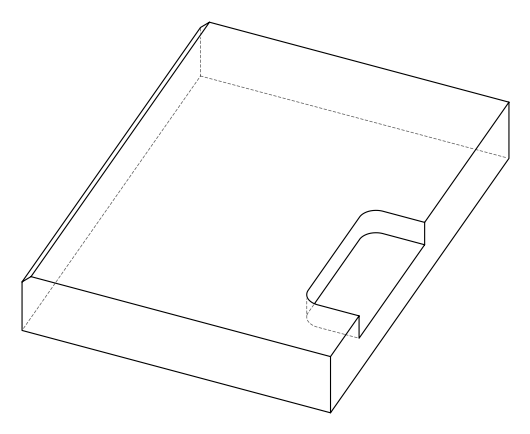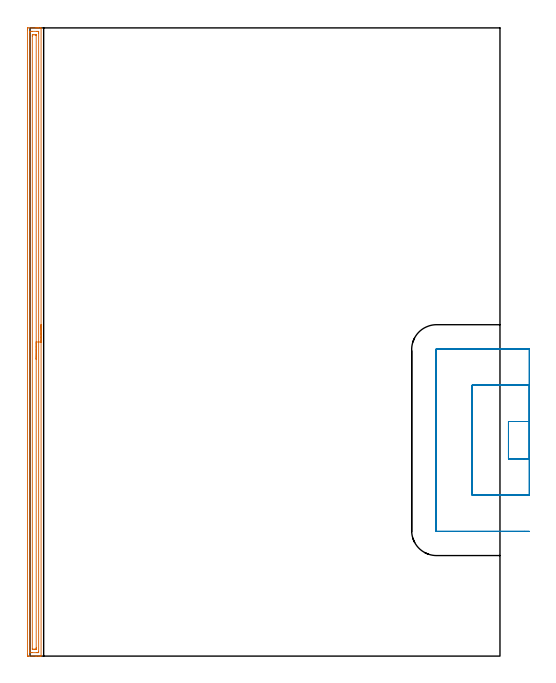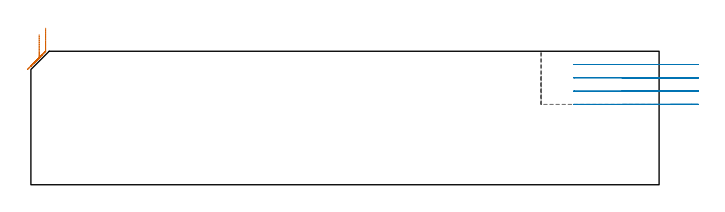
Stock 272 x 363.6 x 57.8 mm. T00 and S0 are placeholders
(PLAN: 2 operations, 1 tool changes, 14.3 min)
(1 AREA_MILL | FG_CHAMFER_SURFACE | UGT0205_001 | 8.94 min | 11379 mm3)
(2 MILL_SLOT | SLOT_PARTIAL_RECTANGULAR | UGT0201_006 | Follow Part, ap 7, ae 75% | 5.32 min | 154956 mm3)
(TOOL UGT0205_001 | Chamfer Mill 20 x 3 x 45 deg. | D20 FL50 Z2)
(TOOL UGT0201_006 | End Mill 28 mm | D28 FL25 Z2)
(OP 1 AREA_MILL)
G17 G21 G94 G90
T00 M6
G54
G17 G0 G90 X6.4 Y191.8 S1061 M3
G43 Z67.8 H0
G94 G1 Y191.762 Z66.928 F250.
Y191.648 Z66.063
Y191.459 Z65.212
Y191.197 Z64.38
Y190.863 Z63.574
Y190.46 Z62.8
Y189.992 Z62.064
Y189.46 Z61.372
Y188.871 Z60.729
Y188.228 Z60.139
Y187.536 Z59.608
Y186.8 Z59.14
Y186.026 Z58.737
Y185.22 Z58.403
Y184.388 Z58.141
Y183.537 Z57.952
Y182.672 Z57.838
Y181.8 Z57.8
Y0.161
X6.394 Y0.01 Z57.793
X6.09 Y0. Z57.489
X5.724 Z57.124
X5.09 Z56.485
X3.893 Z55.289
X3.33 Z54.724
X-0.788 Z50.608
X-1.07 Y0.001 Z50.327
X-1.293 Y0.004 Z50.104
X-1.492 Y0.01 Z49.906
X-1.495 Y0.176 Z49.903
X-1.499 Y0.607 Z49.901
X-1.5 Y1.044 Z49.9
Y362.537
X-1.499 Y362.993 Z49.901
X-1.495 Y363.424 Z49.903
X-1.492 Y363.59 Z49.906
X-1.07 Y363.6 Z50.327
X3.33 Z54.724
X3.893 Z55.289
X4.21 Z55.606
X4.773 Z56.169
X5.09 Z56.485
X6.091 Z57.49
X6.394 Y363.59 Z57.793
X6.4 Y363.439 Z57.8
Y181.8
X4.986 Z56.386
X4.985 Y2.499 Z56.385
X4.984 Y2.392 Z56.384
X4.976 Y2.01 Z56.376
X4.594 Y2.002 Z55.994
X4.21 Y2.001 Z55.61
X3.717 Y2. Z55.117
X1.077 Z52.477
X0.69 Y2.001 Z52.09
X0.194 Y2.003 Z51.594
X0.002 Y2.01 Z51.402
X-0.079 Y2.038 Z51.321
X-0.084 Y2.285 Z51.316
X-0.085 Y2.392 Z51.315
X-0.086 Y3.179 Z51.314
X-0.085 Y361.101 Z51.315
X-0.084 Y361.208 Z51.316
X-0.076 Y361.59 Z51.324
X0.306 Y361.598 Z51.706
X0.69 Y361.599 Z52.09
X1.183 Y361.6 Z52.583
X3.823 Z55.223
X4.21 Y361.599 Z55.61
X4.706 Y361.597 Z56.106
X4.898 Y361.59 Z56.298
X4.979 Y361.562 Z56.379
X4.984 Y361.315 Z56.384
X4.985 Y361.208 Z56.385
X4.986 Y360.421 Z56.386
Y181.8
X3.571 Z54.971
Y4.826
X3.567 Y4.178 Z54.967
X3.564 Y4.056 Z54.964
X3.557 Y4.009 Z54.957
X3.501 Y4.004 Z54.901
X3.33 Y4.002 Z54.73
X2.625 Y4. Z54.025
X1.745 Z53.145
X1.57 Y4.001 Z52.97
X1.395 Y4.005 Z52.795
X1.347 Y4.01 Z52.747
X1.335 Y4.017 Z52.735
X1.332 Y4.031 Z52.732
X1.329 Y4.096 Z52.729
Y4.178
X1.328 Y4.423 Z52.728
X1.329 Y358.775 Z52.729
X1.333 Y359.423 Z52.733
X1.335 Y359.544 Z52.735
X1.343 Y359.591 Z52.743
X1.399 Y359.596 Z52.799
X1.57 Y359.599 Z52.97
X2.275 Y359.6 Z53.675
X3.155 Z54.555
X3.33 Y359.599 Z54.73
X3.505 Y359.595 Z54.905
X3.553 Y359.59 Z54.953
X3.565 Y359.583 Z54.965
X3.567 Y359.569 Z54.967
X3.57 Y359.504 Z54.97
X3.571 Y359.423 Z54.971
Y359.178
Y181.8
Y180.928 Z55.009
Y180.064 Z55.123
Y179.212 Z55.312
Y178.38 Z55.574
Y177.574 Z55.908
Y176.8 Z56.311
Y176.064 Z56.78
Y175.372 Z57.311
Y174.729 Z57.9
Y174.14 Z58.544
Y173.609 Z59.236
Y173.14 Z59.971
Y172.737 Z60.745
Y172.403 Z61.551
Y172.141 Z62.383
Y171.952 Z63.235
Y171.838 Z64.1
Y171.8 Z64.971
G0 Z67.8
M5
M2
(OP 2 MILL_SLOT)
G17 G21 G94 G90
T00 M6
G54
G17 G0 G90 X289. Y135.8 S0 M3
G43 Z67.8 H0
Z52.05
G94 G1 X286. F250.
X276.9 F500.
Y114.2
X286.
X289. F250.
Y156.8
X286.
X255.9 F500.
Y93.2
X286.
X289. F250.
Y177.8
X286.
X235.3 F500.
G3 X234.9 Y177.4 R0.4
G1 Y72.6
G3 X235.3 Y72.2 R0.4
G1 X286.
X289. F250.
G0 Y135.8 Z46.3
G1 X286.
X276.9 F500.
Y114.2
X286.
X289. F250.
Y156.8
X286.
X255.9 F500.
Y93.2
X286.
X289. F250.
Y177.8
X286.
X235.3 F500.
G3 X234.9 Y177.4 R0.4
G1 Y72.6
G3 X235.3 Y72.2 R0.4
G1 X286.
X289. F250.
G0 Y135.8 Z40.55
G1 X286.
X276.9 F500.
Y114.2
X286.
X289. F250.
Y156.8
X286.
X255.9 F500.
Y93.2
X286.
X289. F250.
Y177.8
X286.
X235.3 F500.
G3 X234.9 Y177.4 R0.4
G1 Y72.6
G3 X235.3 Y72.2 R0.4
G1 X286.
X289. F250.
G0 Y135.8 Z34.8
G1 X286.
X276.9 F500.
Y114.2
X286.
X289. F250.
Y156.8
X286.
X255.9 F500.
Y93.2
X286.
X289. F250.
Y177.8
X286.
X235.3 F500.
G3 X234.9 Y177.4 R0.4
G1 Y72.6
G3 X235.3 Y72.2 R0.4
G1 X286.
X289. F250.
G0 Z67.8
M5
M2
